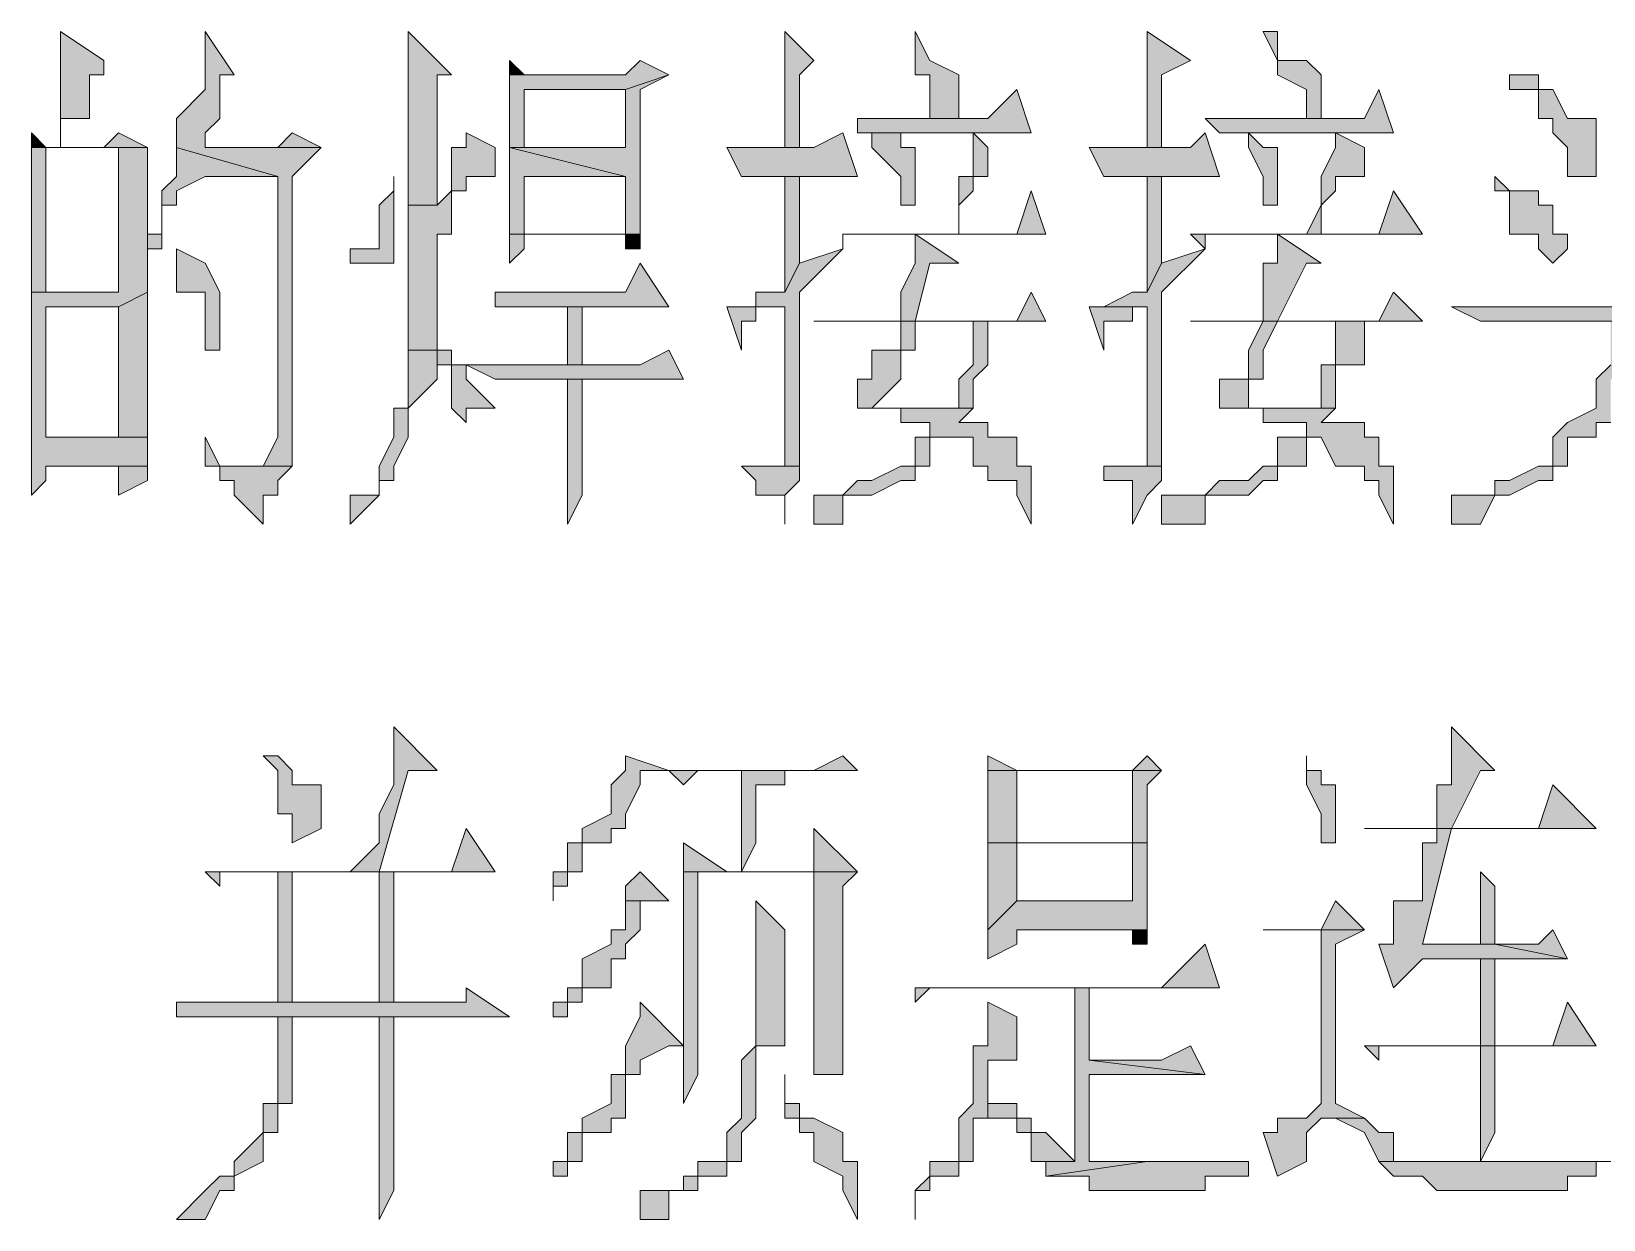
# Model space of a CAD drawing. Header units: millimetres. Extents: x 20 to 821, y 1 to 1134.
# Drawn here: x 742.32 to 761.85, y 598.46 to 613.22 of the extents above; entities that cross this region are included whole.
import ezdxf

# ---------------------------------------------------------------- set-up
doc = ezdxf.new("R2010")
doc.units = ezdxf.units.MM
doc.layers.add('1', color=7, linetype='Continuous')

msp = doc.modelspace()

# ---------------------------------------------------------------- hatches: boundary and pattern name
h = msp.add_hatch(color=0)
h.dxf.hatch_style = 2
h.paths.add_polyline_path([(742.68, 613.221732), (742.68, 611.781732), (742.68, 611.961732), (742.68, 612.141732), (743.04, 612.141732), (743.04, 612.681732), (743.22, 612.681732), (743.22, 612.861732)])
h = msp.add_hatch(color=0)
h.dxf.hatch_style = 2
h.paths.add_polyline_path([(744.48, 613.221732), (744.48, 612.501732), (744.12, 612.141732), (744.12, 611.781732), (745.38, 611.421732), (745.38, 609.261732), (745.38, 609.081732), (745.38, 608.181732), (745.2, 607.821732), (745.56, 607.821732), (745.56, 608.181732), (745.56, 611.421732), (745.92, 611.781732), (744.48, 611.781732), (744.48, 611.961732), (744.66, 612.141732), (744.66, 612.681732), (744.84, 612.681732)])
h = msp.add_hatch(color=0)
h.dxf.hatch_style = 2
h.paths.add_polyline_path([(747, 613.221732), (747, 611.061732), (747.36, 611.061732), (747.36, 612.681732), (747.54, 612.681732)])
h = msp.add_hatch(color=0)
h.dxf.hatch_style = 2
h.paths.add_polyline_path([(751.68, 613.221732), (751.68, 611.781732), (751.86, 611.781732), (751.86, 612.681732), (752.04, 612.861732)])
h = msp.add_hatch(color=0)
h.dxf.hatch_style = 2
h.paths.add_polyline_path([(753.3, 613.221732), (753.3, 612.681732), (753.48, 612.681732), (753.48, 612.141732), (753.84, 612.141732), (753.84, 612.681732), (753.48, 612.861732)])
h = msp.add_hatch(color=0)
h.dxf.hatch_style = 2
h.paths.add_polyline_path([(756.18, 613.221732), (756.18, 611.781732), (756.36, 611.781732), (756.36, 612.681732), (756.72, 612.861732)])
h = msp.add_hatch(color=0)
h.dxf.hatch_style = 2
h.paths.add_polyline_path([(757.8, 613.221732), (757.62, 613.221732), (757.8, 612.861732), (757.8, 612.681732), (758.16, 612.501732), (758.16, 612.141732), (758.34, 612.141732), (758.34, 612.681732), (758.16, 612.861732), (757.8, 612.861732)])
h = msp.add_hatch(color=0)
h.dxf.hatch_style = 2
h.paths.add_polyline_path([(748.26, 612.861732), (748.26, 612.681732), (748.44, 612.681732)])
h = msp.add_hatch(color=0)
h.dxf.hatch_style = 2
h.paths.add_polyline_path([(749.88, 612.861732), (749.7, 612.681732), (748.26, 612.681732), (748.26, 612.501732), (748.26, 611.781732), (748.44, 611.781732), (748.44, 612.501732), (749.7, 612.501732), (750.24, 612.681732)])
h = msp.add_hatch(color=0)
h.dxf.hatch_style = 2
h.paths.add_polyline_path([(750.24, 612.681732), (749.7, 612.501732), (749.7, 611.781732), (748.44, 611.781732), (748.26, 611.781732), (749.7, 611.421732), (749.7, 610.701732), (748.44, 610.701732), (748.26, 610.701732), (748.26, 610.521732), (748.26, 610.341732), (748.44, 610.521732), (748.44, 610.701732), (749.7, 610.701732), (749.88, 610.701732), (749.88, 611.061732), (749.88, 612.141732), (749.88, 612.501732)])
h = msp.add_hatch(color=0)
h.dxf.hatch_style = 2
h.paths.add_polyline_path([(760.68, 612.681732), (760.68, 612.501732), (761.04, 612.501732), (761.04, 612.141732), (761.22, 612.141732), (761.22, 611.961732), (761.4, 611.781732), (761.4, 611.421732), (761.76, 611.421732), (761.76, 612.141732), (761.4, 612.141732), (761.22, 612.501732), (761.04, 612.501732), (761.04, 612.681732)])
h = msp.add_hatch(color=0)
h.dxf.hatch_style = 2
h.paths.add_polyline_path([(754.56, 612.501732), (754.2, 612.141732), (752.58, 612.141732), (752.58, 611.961732), (754.74, 611.961732)])
h = msp.add_hatch(color=0)
h.dxf.hatch_style = 2
h.paths.add_polyline_path([(759.06, 612.501732), (758.88, 612.141732), (756.9, 612.141732), (757.08, 611.961732), (759.24, 611.961732)])
h = msp.add_hatch(color=0)
h.dxf.hatch_style = 2
h.paths.add_polyline_path([(742.32, 611.961732), (742.32, 611.781732), (742.5, 611.781732)])
h = msp.add_hatch(color=0)
h.dxf.hatch_style = 2
h.paths.add_polyline_path([(743.4, 611.961732), (743.22, 611.781732), (742.32, 611.781732), (742.32, 611.421732), (742.32, 609.981732), (742.5, 609.981732), (742.5, 611.781732), (743.4, 611.781732), (743.76, 611.781732)])
h = msp.add_hatch(color=0)
h.dxf.hatch_style = 2
h.paths.add_polyline_path([(745.56, 611.961732), (745.38, 611.781732), (744.48, 611.781732), (745.92, 611.781732)])
h = msp.add_hatch(color=0)
h.dxf.hatch_style = 2
h.paths.add_polyline_path([(747.72, 611.961732), (747.72, 611.781732), (747.54, 611.781732), (747.54, 611.241732), (747.36, 611.061732), (747, 611.061732), (747, 610.701732), (747, 609.261732), (747.36, 609.261732), (747.36, 609.081732), (747.54, 609.081732), (747.54, 608.541732), (747.72, 608.361732), (747.72, 608.541732), (748.08, 608.541732), (747.72, 608.901732), (747.72, 609.081732), (747.54, 609.081732), (747.54, 609.261732), (747.36, 609.261732), (747.36, 610.701732), (747.54, 610.701732), (747.54, 611.241732), (747.72, 611.241732), (747.72, 611.421732), (748.08, 611.421732), (748.08, 611.781732)])
h = msp.add_hatch(color=0)
h.dxf.hatch_style = 2
h.paths.add_polyline_path([(752.4, 611.961732), (752.04, 611.781732), (750.96, 611.781732), (751.14, 611.421732), (752.58, 611.421732)])
h = msp.add_hatch(color=0)
h.dxf.hatch_style = 2
h.paths.add_polyline_path([(752.76, 611.961732), (752.76, 611.781732), (753.12, 611.421732), (753.12, 611.061732), (753.3, 611.061732), (753.3, 611.781732), (753.12, 611.781732), (753.12, 611.961732)])
h = msp.add_hatch(color=0)
h.dxf.hatch_style = 2
h.paths.add_polyline_path([(754.02, 611.961732), (754.02, 611.421732), (753.84, 611.421732), (753.84, 610.701732), (753.84, 611.061732), (754.02, 611.241732), (754.02, 611.421732), (754.2, 611.421732), (754.2, 611.781732)])
h = msp.add_hatch(color=0)
h.dxf.hatch_style = 2
h.paths.add_polyline_path([(756.9, 611.961732), (756.72, 611.781732), (755.46, 611.781732), (755.64, 611.421732), (757.08, 611.421732)])
h = msp.add_hatch(color=0)
h.dxf.hatch_style = 2
h.paths.add_polyline_path([(757.44, 611.961732), (757.44, 611.781732), (757.62, 611.421732), (757.62, 611.061732), (757.8, 611.061732), (757.8, 611.781732), (757.62, 611.781732)])
h = msp.add_hatch(color=0)
h.dxf.hatch_style = 2
h.paths.add_polyline_path([(758.52, 611.961732), (758.52, 611.781732), (758.34, 611.421732), (758.34, 611.061732), (758.16, 610.701732), (758.34, 610.701732), (758.34, 611.061732), (758.52, 611.241732), (758.52, 611.421732), (758.88, 611.421732), (758.88, 611.781732)])
h = msp.add_hatch(color=0)
h.dxf.hatch_style = 2
h.paths.add_polyline_path([(743.76, 611.781732), (743.4, 611.781732), (743.4, 609.981732), (742.32, 609.981732), (742.32, 609.801732), (742.32, 607.461732), (742.5, 607.641732), (742.5, 607.821732), (743.4, 607.821732), (743.76, 607.821732), (743.76, 608.181732), (742.5, 608.181732), (742.5, 609.801732), (743.4, 609.801732), (743.76, 609.981732)])
h = msp.add_hatch(color=0)
h.dxf.hatch_style = 2
h.paths.add_polyline_path([(744.12, 611.781732), (744.12, 611.421732), (743.94, 611.241732), (743.94, 610.701732), (743.76, 610.701732), (743.76, 610.341732), (743.76, 610.521732), (743.94, 610.521732), (743.94, 610.701732), (743.94, 611.061732), (744.12, 611.061732), (744.12, 611.241732), (744.48, 611.421732), (745.38, 611.421732)])
h = msp.add_hatch(color=0)
h.dxf.hatch_style = 2
h.paths.add_polyline_path([(748.26, 611.781732), (748.26, 610.701732), (748.44, 610.701732), (748.44, 611.421732), (749.7, 611.421732)])
h = msp.add_hatch(color=0)
h.dxf.hatch_style = 2
h.paths.add_polyline_path([(746.82, 611.421732), (746.82, 611.241732), (746.64, 611.061732), (746.64, 610.521732), (746.28, 610.521732), (746.28, 610.341732), (746.64, 610.341732), (746.82, 610.341732), (746.82, 610.521732)])
h = msp.add_hatch(color=0)
h.dxf.hatch_style = 2
h.paths.add_polyline_path([(751.86, 611.421732), (751.68, 611.421732), (751.68, 609.981732), (751.86, 610.341732)])
h = msp.add_hatch(color=0)
h.dxf.hatch_style = 2
h.paths.add_polyline_path([(756.36, 611.421732), (756.18, 611.421732), (756.18, 609.981732), (756.36, 610.341732)])
h = msp.add_hatch(color=0)
h.dxf.hatch_style = 2
h.paths.add_polyline_path([(760.5, 611.421732), (760.5, 611.241732), (760.68, 611.241732), (760.68, 610.701732), (761.04, 610.701732), (761.04, 610.521732), (761.22, 610.341732), (761.4, 610.521732), (761.4, 610.701732), (761.22, 610.701732), (761.22, 611.061732), (761.04, 611.061732), (761.04, 611.241732), (760.68, 611.241732)])
h = msp.add_hatch(color=0)
h.dxf.hatch_style = 2
h.paths.add_polyline_path([(754.74, 611.241732), (754.56, 610.701732), (752.4, 610.701732), (752.4, 610.521732), (752.4, 610.701732), (752.58, 610.701732), (754.92, 610.701732)])
h = msp.add_hatch(color=0)
h.dxf.hatch_style = 2
h.paths.add_polyline_path([(759.24, 611.241732), (759.06, 610.701732), (756.72, 610.701732), (756.9, 610.521732), (756.9, 610.701732), (757.08, 610.701732), (759.6, 610.701732)])
h = msp.add_hatch(color=0)
h.dxf.hatch_style = 2
h.paths.add_polyline_path([(744.12, 610.521732), (744.12, 609.981732), (744.48, 609.981732), (744.48, 609.261732), (744.66, 609.261732), (744.66, 609.981732), (744.48, 610.341732)])
h = msp.add_hatch(color=0)
h.dxf.hatch_style = 2
h.paths.add_polyline_path([(749.88, 610.701732), (749.7, 610.701732), (749.7, 610.521732), (749.88, 610.521732)])
h = msp.add_hatch(color=0)
h.dxf.hatch_style = 2
h.paths.add_polyline_path([(752.4, 610.521732), (751.86, 610.341732), (751.68, 609.981732), (751.32, 609.981732), (751.32, 609.801732), (751.14, 609.801732), (751.68, 609.801732), (751.68, 607.821732), (751.86, 607.821732), (751.86, 609.981732)])
h = msp.add_hatch(color=0)
h.dxf.hatch_style = 2
h.paths.add_polyline_path([(753.3, 610.701732), (753.3, 610.341732), (753.12, 609.981732), (753.12, 609.621732), (753.3, 609.621732), (753.48, 610.341732), (753.84, 610.341732)])
h = msp.add_hatch(color=0)
h.dxf.hatch_style = 2
h.paths.add_polyline_path([(756.9, 610.521732), (756.36, 610.341732), (756.18, 609.981732), (756, 609.981732), (755.64, 609.801732), (756.18, 609.801732), (756.18, 608.181732), (756.18, 607.821732), (756.36, 607.821732), (756.36, 609.981732)])
h = msp.add_hatch(color=0)
h.dxf.hatch_style = 2
h.paths.add_polyline_path([(757.8, 610.701732), (757.8, 610.341732), (757.62, 610.341732), (757.62, 609.621732), (757.8, 609.621732), (758.16, 610.341732), (758.34, 610.341732)])
h = msp.add_hatch(color=0)
h.dxf.hatch_style = 2
h.paths.add_polyline_path([(749.88, 610.341732), (749.7, 609.981732), (748.08, 609.981732), (748.08, 609.801732), (750.24, 609.801732)])
h = msp.add_hatch(color=0)
h.dxf.hatch_style = 2
h.paths.add_polyline_path([(763.56, 610.341732), (763.38, 609.801732), (759.96, 609.801732), (760.32, 609.621732), (764.1, 609.621732)])
h = msp.add_hatch(color=0)
h.dxf.hatch_style = 2
h.paths.add_polyline_path([(743.76, 609.981732), (743.4, 609.801732), (743.4, 608.181732), (742.5, 608.181732), (743.76, 608.181732), (743.76, 608.361732)])
h = msp.add_hatch(color=0)
h.dxf.hatch_style = 2
h.paths.add_polyline_path([(754.74, 609.981732), (754.56, 609.621732), (752.04, 609.621732), (752.4, 609.621732), (754.92, 609.621732)])
h = msp.add_hatch(color=0)
h.dxf.hatch_style = 2
h.paths.add_polyline_path([(759.24, 609.981732), (759.06, 609.621732), (756.72, 609.621732), (756.9, 609.621732), (759.6, 609.621732)])
h = msp.add_hatch(color=0)
h.dxf.hatch_style = 2
h.paths.add_polyline_path([(748.98, 609.081732), (749.16, 609.081732), (749.16, 609.801732), (748.98, 609.801732)])
h = msp.add_hatch(color=0)
h.dxf.hatch_style = 2
h.paths.add_polyline_path([(751.14, 609.801732), (750.96, 609.801732), (751.14, 609.261732), (751.14, 609.621732), (751.32, 609.621732), (751.32, 609.801732), (751.68, 609.801732)])
h = msp.add_hatch(color=0)
h.dxf.hatch_style = 2
h.paths.add_polyline_path([(755.64, 609.801732), (755.46, 609.801732), (755.64, 609.261732), (755.64, 609.621732), (756, 609.621732), (756, 609.801732), (756.18, 609.801732)])
h = msp.add_hatch(color=0)
h.dxf.hatch_style = 2
h.paths.add_polyline_path([(753.12, 609.621732), (753.12, 609.261732), (752.76, 609.261732), (752.76, 608.901732), (752.58, 608.901732), (752.58, 608.541732), (752.76, 608.541732), (753.12, 608.541732), (753.12, 608.361732), (753.48, 608.361732), (753.48, 608.181732), (754.02, 608.181732), (754.02, 607.821732), (754.2, 607.821732), (754.2, 607.641732), (754.56, 607.641732), (754.56, 607.461732), (754.74, 607.101732), (754.74, 607.821732), (754.56, 607.821732), (754.56, 608.181732), (754.2, 608.181732), (754.2, 608.361732), (754.02, 608.361732), (753.84, 608.361732), (754.02, 608.541732), (752.76, 608.541732), (753.12, 608.901732), (753.12, 609.261732), (753.3, 609.261732), (753.3, 609.621732), (754.02, 609.621732)])
h = msp.add_hatch(color=0)
h.dxf.hatch_style = 2
h.paths.add_polyline_path([(754.2, 609.621732), (753.12, 609.621732), (754.02, 609.621732), (754.02, 609.081732), (753.84, 608.901732), (753.84, 608.541732), (753.48, 608.541732), (754.02, 608.541732), (754.02, 608.901732), (754.2, 609.081732)])
h = msp.add_hatch(color=0)
h.dxf.hatch_style = 2
h.paths.add_polyline_path([(757.62, 609.621732), (757.44, 609.261732), (757.44, 608.901732), (757.08, 608.901732), (757.08, 608.541732), (757.44, 608.541732), (757.62, 608.541732), (757.62, 608.361732), (758.16, 608.361732), (758.16, 608.181732), (758.34, 608.181732), (758.52, 607.821732), (758.88, 607.821732), (758.88, 607.641732), (759.06, 607.641732), (759.06, 607.461732), (759.24, 607.101732), (759.24, 607.821732), (759.06, 607.821732), (759.06, 608.181732), (758.88, 608.181732), (758.88, 608.361732), (758.52, 608.361732), (758.34, 608.361732), (758.52, 608.541732), (757.44, 608.541732), (757.44, 608.901732), (757.62, 608.901732), (757.62, 609.081732), (757.62, 609.261732), (757.8, 609.621732), (758.52, 609.621732)])
h = msp.add_hatch(color=0)
h.dxf.hatch_style = 2
h.paths.add_polyline_path([(758.88, 609.621732), (757.62, 609.621732), (758.52, 609.621732), (758.52, 609.081732), (758.34, 609.081732), (758.34, 608.541732), (758.16, 608.541732), (758.52, 608.541732), (758.52, 608.901732), (758.52, 609.081732), (758.88, 609.081732)])
h = msp.add_hatch(color=0)
h.dxf.hatch_style = 2
h.paths.add_polyline_path([(762.12, 609.621732), (761.94, 609.621732), (761.94, 609.261732), (761.94, 609.081732), (761.76, 608.901732), (761.76, 608.541732), (761.4, 608.361732), (761.22, 608.181732), (761.22, 607.821732), (761.04, 607.821732), (760.68, 607.641732), (760.5, 607.641732), (760.5, 607.461732), (759.96, 607.461732), (759.96, 607.101732), (760.32, 607.101732), (760.5, 607.461732), (760.68, 607.461732), (761.04, 607.641732), (761.22, 607.641732), (761.22, 607.821732), (761.4, 607.821732), (761.4, 608.181732), (761.76, 608.181732), (761.76, 608.361732), (761.94, 608.361732), (761.94, 608.541732), (761.94, 608.901732), (762.12, 608.901732), (762.12, 609.081732), (762.48, 609.081732), (762.12, 609.081732), (762.12, 609.261732)])
h = msp.add_hatch(color=0)
h.dxf.hatch_style = 2
h.paths.add_polyline_path([(747, 609.261732), (747, 608.541732), (746.82, 608.541732), (746.82, 608.181732), (746.64, 607.821732), (746.64, 607.461732), (746.28, 607.461732), (746.28, 607.101732), (746.64, 607.461732), (746.64, 607.641732), (746.82, 607.641732), (746.82, 607.821732), (747, 608.181732), (747, 608.541732), (747.36, 608.901732), (747.36, 609.261732)])
h = msp.add_hatch(color=0)
h.dxf.hatch_style = 2
h.paths.add_polyline_path([(750.24, 609.261732), (749.88, 609.081732), (747.72, 609.081732), (748.08, 608.901732), (750.42, 608.901732)])
h = msp.add_hatch(color=0)
h.dxf.hatch_style = 2
h.paths.add_polyline_path([(749.16, 608.901732), (748.98, 608.901732), (748.98, 608.541732), (748.98, 607.101732), (749.16, 607.461732)])
h = msp.add_hatch(color=0)
h.dxf.hatch_style = 2
h.paths.add_polyline_path([(744.48, 608.181732), (744.48, 607.821732), (744.66, 607.821732), (744.66, 607.641732), (744.84, 607.641732), (744.84, 607.461732), (745.2, 607.101732), (745.2, 607.461732), (745.38, 607.461732), (745.38, 607.641732), (745.56, 607.821732), (744.66, 607.821732)])
h = msp.add_hatch(color=0)
h.dxf.hatch_style = 2
h.paths.add_polyline_path([(753.48, 608.181732), (753.3, 608.181732), (753.3, 607.821732), (753.12, 607.821732), (752.76, 607.641732), (752.58, 607.641732), (752.4, 607.461732), (752.04, 607.461732), (752.04, 607.101732), (752.4, 607.101732), (752.4, 607.461732), (752.58, 607.461732), (752.76, 607.461732), (753.12, 607.641732), (753.3, 607.641732), (753.3, 607.821732), (753.48, 607.821732), (753.48, 608.181732), (753.84, 608.181732)])
h = msp.add_hatch(color=0)
h.dxf.hatch_style = 2
h.paths.add_polyline_path([(758.16, 608.181732), (757.8, 608.181732), (757.8, 607.821732), (757.62, 607.821732), (757.44, 607.641732), (757.08, 607.641732), (756.9, 607.461732), (756.36, 607.461732), (756.36, 607.101732), (756.9, 607.101732), (756.9, 607.461732), (757.08, 607.461732), (757.44, 607.461732), (757.62, 607.641732), (757.8, 607.641732), (757.8, 607.821732), (758.16, 607.821732), (758.16, 608.181732), (758.34, 608.181732)])
h = msp.add_hatch(color=0)
h.dxf.hatch_style = 2
h.paths.add_polyline_path([(743.76, 607.821732), (743.4, 607.821732), (743.4, 607.461732), (743.76, 607.641732)])
h = msp.add_hatch(color=0)
h.dxf.hatch_style = 2
h.paths.add_polyline_path([(751.14, 607.821732), (751.32, 607.641732), (751.32, 607.461732), (751.68, 607.461732), (751.68, 607.101732), (751.68, 607.461732), (751.86, 607.641732), (751.86, 607.821732), (751.68, 607.821732)])
h = msp.add_hatch(color=0)
h.dxf.hatch_style = 2
h.paths.add_polyline_path([(755.64, 607.821732), (755.64, 607.641732), (756, 607.641732), (756, 607.101732), (756.18, 607.461732), (756.36, 607.641732), (756.36, 607.821732), (756.18, 607.821732)])
h = msp.add_hatch(color=0)
h.dxf.hatch_style = 2
h.paths.add_polyline_path([(746.82, 604.581732), (746.82, 603.861732), (746.64, 603.501732), (746.64, 603.141732), (746.28, 602.781732), (746.64, 602.781732), (747, 604.041732), (747.36, 604.041732)])
h = msp.add_hatch(color=0)
h.dxf.hatch_style = 2
h.paths.add_polyline_path([(759.96, 604.581732), (759.96, 603.861732), (759.78, 603.861732), (759.78, 603.321732), (759.96, 603.321732), (760.32, 604.041732), (760.5, 604.041732)])
h = msp.add_hatch(color=0)
h.dxf.hatch_style = 2
h.paths.add_polyline_path([(745.2, 604.221732), (745.38, 604.041732), (745.38, 603.501732), (745.56, 603.501732), (745.56, 603.141732), (745.92, 603.321732), (745.92, 603.861732), (745.56, 603.861732), (745.56, 604.041732), (745.38, 604.221732)])
h = msp.add_hatch(color=0)
h.dxf.hatch_style = 2
h.paths.add_polyline_path([(749.7, 604.221732), (749.7, 604.041732), (749.52, 603.861732), (749.52, 603.501732), (749.16, 603.321732), (749.16, 603.141732), (748.98, 603.141732), (748.98, 602.781732), (748.8, 602.781732), (748.8, 602.421732), (748.8, 602.601732), (748.98, 602.601732), (748.98, 602.781732), (749.16, 602.781732), (749.16, 603.141732), (749.52, 603.141732), (749.52, 603.321732), (749.7, 603.321732), (749.7, 603.501732), (749.88, 603.861732), (749.88, 604.041732), (750.24, 604.041732)])
h = msp.add_hatch(color=0)
h.dxf.hatch_style = 2
h.paths.add_polyline_path([(752.4, 604.221732), (752.04, 604.041732), (750.24, 604.041732), (750.42, 603.861732), (750.6, 604.041732), (752.58, 604.041732)])
h = msp.add_hatch(color=0)
h.dxf.hatch_style = 2
h.paths.add_polyline_path([(756.18, 604.221732), (756, 604.041732), (754.2, 604.041732), (754.2, 603.861732), (754.2, 603.141732), (754.56, 603.141732), (754.56, 604.041732), (756, 604.041732), (756.36, 604.041732)])
h = msp.add_hatch(color=0)
h.dxf.hatch_style = 2
h.paths.add_polyline_path([(754.2, 604.221732), (754.2, 604.041732), (754.56, 604.041732)])
h = msp.add_hatch(color=0)
h.dxf.hatch_style = 2
h.paths.add_polyline_path([(758.16, 604.221732), (758.16, 603.861732), (758.34, 603.501732), (758.34, 603.141732), (758.52, 603.141732), (758.52, 603.861732), (758.34, 603.861732), (758.34, 604.041732), (758.16, 604.041732)])
h = msp.add_hatch(color=0)
h.dxf.hatch_style = 2
h.paths.add_polyline_path([(751.68, 604.041732), (751.14, 604.041732), (751.14, 603.861732), (751.14, 602.781732), (750.96, 602.781732), (751.14, 602.781732), (751.32, 603.141732), (751.32, 603.861732), (751.68, 603.861732)])
h = msp.add_hatch(color=0)
h.dxf.hatch_style = 2
h.paths.add_polyline_path([(756.36, 604.041732), (756, 604.041732), (756, 603.141732), (754.2, 603.141732), (754.2, 602.781732), (754.2, 602.061732), (754.56, 602.421732), (754.56, 603.141732), (756, 603.141732), (756.18, 603.141732), (756.18, 603.321732), (756.18, 603.861732)])
h = msp.add_hatch(color=0)
h.dxf.hatch_style = 2
h.paths.add_polyline_path([(761.22, 603.861732), (761.04, 603.321732), (758.88, 603.321732), (759.06, 603.321732), (761.76, 603.321732)])
h = msp.add_hatch(color=0)
h.dxf.hatch_style = 2
h.paths.add_polyline_path([(747.72, 603.321732), (747.54, 602.781732), (744.48, 602.781732), (744.66, 602.601732), (744.66, 602.781732), (744.84, 602.781732), (748.08, 602.781732)])
h = msp.add_hatch(color=0)
h.dxf.hatch_style = 2
h.paths.add_polyline_path([(752.04, 603.321732), (752.04, 602.781732), (751.14, 602.781732), (750.42, 602.781732), (750.42, 602.601732), (750.42, 599.901732), (750.6, 600.261732), (750.6, 602.781732), (752.58, 602.781732)])
h = msp.add_hatch(color=0)
h.dxf.hatch_style = 2
h.paths.add_polyline_path([(759.96, 603.321732), (759.78, 603.321732), (759.78, 603.141732), (759.6, 603.141732), (759.6, 602.781732), (759.6, 602.421732), (759.24, 602.421732), (759.24, 601.881732), (759.06, 601.881732), (759.24, 601.341732), (759.6, 601.701732), (761.4, 601.701732), (760.5, 601.881732), (759.6, 601.881732)])
h = msp.add_hatch(color=0)
h.dxf.hatch_style = 2
h.paths.add_polyline_path([(750.42, 603.141732), (750.42, 602.781732), (751.14, 602.781732), (750.96, 602.781732)])
h = msp.add_hatch(color=0)
h.dxf.hatch_style = 2
h.paths.add_polyline_path([(756.18, 603.141732), (756, 603.141732), (756, 602.421732), (754.56, 602.421732), (754.2, 602.061732), (754.2, 601.701732), (754.56, 601.881732), (754.56, 602.061732), (756, 602.061732), (756.18, 602.061732), (756.18, 602.421732)])
h = msp.add_hatch(color=0)
h.dxf.hatch_style = 2
h.paths.add_polyline_path([(745.38, 602.781732), (745.38, 601.161732), (745.56, 601.161732), (745.56, 602.781732), (746.64, 602.781732)])
h = msp.add_hatch(color=0)
h.dxf.hatch_style = 2
h.paths.add_polyline_path([(746.82, 602.781732), (745.38, 602.781732), (746.64, 602.781732), (746.64, 601.161732), (746.82, 601.161732)])
h = msp.add_hatch(color=0)
h.dxf.hatch_style = 2
h.paths.add_polyline_path([(749.88, 602.781732), (749.7, 602.601732), (749.7, 602.421732), (750.24, 602.421732)])
h = msp.add_hatch(color=0)
h.dxf.hatch_style = 2
h.paths.add_polyline_path([(752.58, 602.781732), (752.04, 602.781732), (752.04, 600.261732), (752.4, 600.261732), (752.4, 600.441732), (752.4, 602.601732)])
h = msp.add_hatch(color=0)
h.dxf.hatch_style = 2
h.paths.add_polyline_path([(760.32, 602.781732), (760.32, 601.881732), (759.6, 601.881732), (760.5, 601.881732), (760.5, 602.421732), (760.5, 602.601732)])
h = msp.add_hatch(color=0)
h.dxf.hatch_style = 2
h.paths.add_polyline_path([(749.7, 602.421732), (749.7, 602.061732), (749.52, 602.061732), (749.52, 601.881732), (749.16, 601.701732), (749.16, 601.341732), (748.98, 601.341732), (748.98, 601.161732), (748.8, 601.161732), (748.8, 600.981732), (748.98, 600.981732), (748.98, 601.161732), (749.16, 601.161732), (749.16, 601.341732), (749.52, 601.341732), (749.52, 601.701732), (749.7, 601.701732), (749.7, 601.881732), (749.88, 602.061732), (749.88, 602.421732), (750.24, 602.421732)])
h = msp.add_hatch(color=0)
h.dxf.hatch_style = 2
h.paths.add_polyline_path([(751.32, 602.421732), (751.32, 600.621732), (751.14, 600.441732), (751.14, 599.721732), (750.96, 599.541732), (750.96, 599.181732), (750.6, 599.181732), (750.6, 599.001732), (750.42, 599.001732), (750.42, 598.821732), (750.24, 598.821732), (749.88, 598.821732), (749.88, 598.461732), (750.24, 598.461732), (750.24, 598.821732), (750.6, 598.821732), (750.6, 599.001732), (750.96, 599.001732), (750.96, 599.181732), (751.14, 599.181732), (751.14, 599.541732), (751.32, 599.721732), (751.32, 600.621732), (751.68, 600.621732), (751.68, 602.061732)])
h = msp.add_hatch(color=0)
h.dxf.hatch_style = 2
h.paths.add_polyline_path([(758.52, 602.421732), (758.34, 602.061732), (757.62, 602.061732), (757.8, 602.061732), (758.88, 602.061732)])
h = msp.add_hatch(color=0)
h.dxf.hatch_style = 2
h.paths.add_polyline_path([(756.18, 602.061732), (756, 602.061732), (756, 601.881732), (756.18, 601.881732)])
h = msp.add_hatch(color=0)
h.dxf.hatch_style = 2
h.paths.add_polyline_path([(758.88, 602.061732), (758.34, 602.061732), (758.34, 599.901732), (758.16, 599.721732), (757.8, 599.721732), (757.8, 599.541732), (757.62, 599.541732), (757.8, 599.001732), (758.16, 599.181732), (758.16, 599.541732), (758.34, 599.721732), (758.88, 599.721732), (758.52, 599.901732), (758.52, 601.881732)])
h = msp.add_hatch(color=0)
h.dxf.hatch_style = 2
h.paths.add_polyline_path([(761.22, 602.061732), (761.04, 601.881732), (760.5, 601.881732), (761.4, 601.701732)])
h = msp.add_hatch(color=0)
h.dxf.hatch_style = 2
h.paths.add_polyline_path([(756.9, 601.881732), (756.36, 601.341732), (753.3, 601.341732), (753.3, 601.161732), (753.48, 601.341732), (757.08, 601.341732)])
h = msp.add_hatch(color=0)
h.dxf.hatch_style = 2
h.paths.add_polyline_path([(760.32, 600.621732), (760.5, 600.621732), (760.5, 601.701732), (760.32, 601.701732)])
h = msp.add_hatch(color=0)
h.dxf.hatch_style = 2
h.paths.add_polyline_path([(747.72, 601.341732), (747.72, 601.161732), (746.82, 601.161732), (744.12, 601.161732), (744.12, 600.981732), (748.26, 600.981732)])
h = msp.add_hatch(color=0)
h.dxf.hatch_style = 2
h.paths.add_polyline_path([(755.46, 601.341732), (755.28, 601.341732), (755.28, 599.181732), (754.74, 599.181732), (754.92, 599.181732), (754.92, 599.001732), (756.18, 599.181732), (755.46, 599.181732), (755.46, 600.261732), (756.9, 600.261732), (755.46, 600.441732)])
h = msp.add_hatch(color=0)
h.dxf.hatch_style = 2
h.paths.add_polyline_path([(749.88, 601.161732), (749.88, 600.981732), (749.7, 600.621732), (749.7, 600.261732), (749.52, 600.261732), (749.52, 599.901732), (749.16, 599.721732), (749.16, 599.541732), (748.98, 599.541732), (748.98, 599.181732), (748.8, 599.181732), (748.8, 599.001732), (748.98, 599.001732), (748.98, 599.181732), (749.16, 599.181732), (749.16, 599.541732), (749.52, 599.541732), (749.52, 599.721732), (749.7, 599.721732), (749.7, 599.901732), (749.7, 600.261732), (749.88, 600.261732), (749.88, 600.441732), (750.24, 600.621732), (750.42, 600.621732)])
h = msp.add_hatch(color=0)
h.dxf.hatch_style = 2
h.paths.add_polyline_path([(754.2, 601.161732), (754.2, 600.621732), (754.02, 600.621732), (754.02, 599.901732), (753.84, 599.721732), (753.84, 599.181732), (753.48, 599.181732), (753.48, 599.001732), (753.3, 598.821732), (753.3, 598.461732), (753.3, 598.821732), (753.48, 598.821732), (753.48, 599.001732), (753.84, 599.001732), (753.84, 599.181732), (754.02, 599.181732), (754.02, 599.721732), (754.2, 599.721732), (754.2, 600.441732), (754.56, 600.441732), (754.56, 600.981732)])
h = msp.add_hatch(color=0)
h.dxf.hatch_style = 2
h.paths.add_polyline_path([(761.4, 601.161732), (761.22, 600.621732), (758.88, 600.621732), (759.06, 600.441732), (759.06, 600.621732), (759.24, 600.621732), (761.76, 600.621732)])
h = msp.add_hatch(color=0)
h.dxf.hatch_style = 2
h.paths.add_polyline_path([(745.38, 600.981732), (745.38, 599.901732), (745.2, 599.901732), (745.2, 599.541732), (744.84, 599.181732), (744.84, 599.001732), (744.66, 599.001732), (744.48, 598.821732), (744.12, 598.461732), (744.48, 598.461732), (744.66, 598.821732), (744.84, 598.821732), (744.84, 599.001732), (745.2, 599.181732), (745.2, 599.541732), (745.38, 599.541732), (745.38, 599.901732), (745.56, 599.901732), (745.56, 600.981732), (746.64, 600.981732)])
h = msp.add_hatch(color=0)
h.dxf.hatch_style = 2
h.paths.add_polyline_path([(746.82, 600.981732), (745.38, 600.981732), (746.64, 600.981732), (746.64, 598.461732), (746.82, 598.821732), (746.82, 599.001732)])
h = msp.add_hatch(color=0)
h.dxf.hatch_style = 2
h.paths.add_polyline_path([(756.72, 600.621732), (756.36, 600.441732), (755.46, 600.441732), (756.9, 600.261732)])
h = msp.add_hatch(color=0)
h.dxf.hatch_style = 2
h.paths.add_polyline_path([(760.5, 600.621732), (760.32, 600.621732), (760.32, 600.441732), (760.32, 599.181732), (760.5, 599.541732)])
h = msp.add_hatch(color=0)
h.dxf.hatch_style = 2
h.paths.add_polyline_path([(751.68, 600.261732), (751.68, 599.721732), (751.86, 599.721732), (751.86, 599.541732), (752.04, 599.541732), (752.04, 599.181732), (752.4, 599.001732), (752.4, 598.821732), (752.58, 598.461732), (752.58, 599.181732), (752.4, 599.181732), (752.4, 599.541732), (752.04, 599.721732), (751.86, 599.721732), (751.86, 599.901732), (751.68, 599.901732)])
h = msp.add_hatch(color=0)
h.dxf.hatch_style = 2
h.paths.add_polyline_path([(754.2, 600.261732), (754.2, 599.721732), (754.56, 599.721732), (754.56, 599.541732), (754.74, 599.541732), (754.74, 599.181732), (755.28, 599.181732), (754.92, 599.541732), (754.74, 599.541732), (754.74, 599.721732), (754.56, 599.721732), (754.56, 599.901732), (754.2, 599.901732)])
h = msp.add_hatch(color=0)
h.dxf.hatch_style = 2
h.paths.add_polyline_path([(758.88, 599.721732), (758.52, 599.721732), (758.88, 599.541732), (759.06, 599.181732), (760.5, 599.181732), (760.32, 599.181732), (759.24, 599.181732), (759.24, 599.541732), (759.06, 599.541732)])
h = msp.add_hatch(color=0)
h.dxf.hatch_style = 2
h.paths.add_polyline_path([(757.44, 599.181732), (756.18, 599.181732), (754.92, 599.001732), (755.46, 599.001732), (755.46, 598.821732), (756.18, 598.821732), (756.9, 598.821732), (756.9, 599.001732), (757.44, 599.001732)])
h = msp.add_hatch(color=0)
h.dxf.hatch_style = 2
h.paths.add_polyline_path([(761.94, 599.181732), (759.06, 599.181732), (759.24, 599.001732), (759.6, 599.001732), (759.78, 598.821732), (759.96, 598.821732), (761.4, 598.821732), (761.4, 599.001732), (761.76, 599.001732), (761.76, 599.181732)])

# ---------------------------------------------------------------- linework, layer by layer
at = {"layer": '1', "color": 0, "lineweight": 5}
for points in [[(742.68, 613.221732), (742.68, 611.781732), (742.68, 611.961732), (742.68, 612.141732), (743.04, 612.141732), (743.04, 612.681732), (743.22, 612.681732), (743.22, 612.861732), (742.68, 613.221732)], [(744.48, 613.221732), (744.48, 612.501732), (744.12, 612.141732), (744.12, 611.781732), (745.38, 611.421732), (745.38, 609.261732), (745.38, 609.081732), (745.38, 608.181732), (745.2, 607.821732), (745.56, 607.821732), (745.56, 608.181732), (745.56, 611.421732), (745.92, 611.781732), (744.48, 611.781732), (744.48, 611.961732), (744.66, 612.141732), (744.66, 612.681732), (744.84, 612.681732), (744.48, 613.221732)], [(747, 613.221732), (747, 611.061732), (747.36, 611.061732), (747.36, 612.681732), (747.54, 612.681732), (747, 613.221732)], [(751.68, 613.221732), (751.68, 611.781732), (751.86, 611.781732), (751.86, 612.681732), (752.04, 612.861732), (751.68, 613.221732)], [(753.3, 613.221732), (753.3, 612.681732), (753.48, 612.681732), (753.48, 612.141732), (753.84, 612.141732), (753.84, 612.681732), (753.48, 612.861732), (753.3, 613.221732)], [(756.18, 613.221732), (756.18, 611.781732), (756.36, 611.781732), (756.36, 612.681732), (756.72, 612.861732), (756.18, 613.221732)], [(757.8, 613.221732), (757.62, 613.221732), (757.8, 612.861732), (757.8, 612.681732), (758.16, 612.501732), (758.16, 612.141732), (758.34, 612.141732), (758.34, 612.681732), (758.16, 612.861732), (757.8, 612.861732), (757.8, 613.221732)], [(748.26, 612.861732), (748.26, 612.681732), (748.44, 612.681732), (748.26, 612.861732)], [(749.88, 612.861732), (749.7, 612.681732), (748.26, 612.681732), (748.26, 612.501732), (748.26, 611.781732), (748.44, 611.781732), (748.44, 612.501732), (749.7, 612.501732), (750.24, 612.681732), (749.88, 612.861732)], [(750.24, 612.681732), (749.7, 612.501732), (749.7, 611.781732), (748.44, 611.781732), (748.26, 611.781732), (749.7, 611.421732), (749.7, 610.701732), (748.44, 610.701732), (748.26, 610.701732), (748.26, 610.521732), (748.26, 610.341732), (748.44, 610.521732), (748.44, 610.701732), (749.7, 610.701732), (749.88, 610.701732), (749.88, 611.061732), (749.88, 612.141732), (749.88, 612.501732), (750.24, 612.681732)], [(760.68, 612.681732), (760.68, 612.501732), (761.04, 612.501732), (761.04, 612.141732), (761.22, 612.141732), (761.22, 611.961732), (761.4, 611.781732), (761.4, 611.421732), (761.76, 611.421732), (761.76, 612.141732), (761.4, 612.141732), (761.22, 612.501732), (761.22, 612.501732), (761.04, 612.501732), (761.04, 612.681732), (760.68, 612.681732)], [(754.56, 612.501732), (754.2, 612.141732), (752.58, 612.141732), (752.58, 611.961732), (754.74, 611.961732), (754.56, 612.501732)], [(759.06, 612.501732), (758.88, 612.141732), (756.9, 612.141732), (757.08, 611.961732), (759.24, 611.961732), (759.06, 612.501732)], [(742.32, 611.961732), (742.32, 611.781732), (742.5, 611.781732), (742.32, 611.961732)], [(743.4, 611.961732), (743.22, 611.781732), (742.32, 611.781732), (742.32, 611.421732), (742.32, 609.981732), (742.5, 609.981732), (742.5, 611.781732), (743.4, 611.781732), (743.76, 611.781732), (743.4, 611.961732)], [(745.56, 611.961732), (745.38, 611.781732), (744.48, 611.781732), (745.92, 611.781732), (745.56, 611.961732)], [(747.72, 611.961732), (747.72, 611.781732), (747.54, 611.781732), (747.54, 611.241732), (747.36, 611.061732), (747, 611.061732), (747, 610.701732), (747, 609.261732), (747.36, 609.261732), (747.36, 609.081732), (747.54, 609.081732), (747.54, 609.081732), (747.54, 608.541732), (747.72, 608.361732), (747.72, 608.541732), (748.08, 608.541732), (747.72, 608.901732), (747.72, 609.081732), (747.54, 609.081732), (747.54, 609.261732), (747.36, 609.261732), (747.36, 610.701732), (747.54, 610.701732), (747.54, 611.241732), (747.72, 611.241732), (747.72, 611.421732), (748.08, 611.421732), (748.08, 611.781732), (747.72, 611.961732)], [(752.4, 611.961732), (752.04, 611.781732), (750.96, 611.781732), (751.14, 611.421732), (752.58, 611.421732), (752.4, 611.961732)], [(752.76, 611.961732), (752.76, 611.781732), (753.12, 611.421732), (753.12, 611.061732), (753.3, 611.061732), (753.3, 611.781732), (753.12, 611.781732), (753.12, 611.961732), (752.76, 611.961732)], [(754.02, 611.961732), (754.02, 611.421732), (753.84, 611.421732), (753.84, 610.701732), (753.84, 611.061732), (754.02, 611.241732), (754.02, 611.421732), (754.2, 611.421732), (754.2, 611.781732), (754.02, 611.961732)], [(756.9, 611.961732), (756.72, 611.781732), (755.46, 611.781732), (755.64, 611.421732), (757.08, 611.421732), (756.9, 611.961732)], [(757.44, 611.961732), (757.44, 611.781732), (757.62, 611.421732), (757.62, 611.061732), (757.8, 611.061732), (757.8, 611.781732), (757.62, 611.781732), (757.44, 611.961732)], [(758.52, 611.961732), (758.52, 611.781732), (758.34, 611.421732), (758.34, 611.061732), (758.16, 610.701732), (758.34, 610.701732), (758.34, 611.061732), (758.52, 611.241732), (758.52, 611.421732), (758.88, 611.421732), (758.88, 611.781732), (758.52, 611.961732)], [(743.76, 611.781732), (743.4, 611.781732), (743.4, 609.981732), (742.32, 609.981732), (742.32, 609.801732), (742.32, 607.461732), (742.5, 607.641732), (742.5, 607.821732), (743.4, 607.821732), (743.76, 607.821732), (743.76, 608.181732), (742.5, 608.181732), (742.5, 609.801732), (743.4, 609.801732), (743.76, 609.981732), (743.76, 611.781732)], [(744.12, 611.781732), (744.12, 611.421732), (743.94, 611.241732), (743.94, 610.701732), (743.76, 610.701732), (743.76, 610.341732), (743.76, 610.521732), (743.94, 610.521732), (743.94, 610.701732), (743.94, 611.061732), (744.12, 611.061732), (744.12, 611.241732), (744.48, 611.421732), (745.38, 611.421732), (744.12, 611.781732)], [(748.26, 611.781732), (748.26, 610.701732), (748.44, 610.701732), (748.44, 611.421732), (749.7, 611.421732), (748.26, 611.781732)], [(746.82, 611.421732), (746.82, 611.241732), (746.64, 611.061732), (746.64, 610.521732), (746.28, 610.521732), (746.28, 610.341732), (746.64, 610.341732), (746.82, 610.341732), (746.82, 610.521732), (746.82, 611.421732)], [(751.86, 611.421732), (751.68, 611.421732), (751.68, 609.981732), (751.86, 610.341732), (751.86, 611.421732)], [(756.36, 611.421732), (756.18, 611.421732), (756.18, 609.981732), (756.36, 610.341732), (756.36, 611.421732)], [(760.5, 611.421732), (760.5, 611.241732), (760.68, 611.241732), (760.68, 610.701732), (761.04, 610.701732), (761.04, 610.521732), (761.22, 610.341732), (761.4, 610.521732), (761.4, 610.701732), (761.22, 610.701732), (761.22, 611.061732), (761.04, 611.061732), (761.04, 611.241732), (761.04, 611.241732), (760.68, 611.241732), (760.5, 611.421732)], [(754.74, 611.241732), (754.56, 610.701732), (752.4, 610.701732), (752.4, 610.521732), (752.4, 610.701732), (752.58, 610.701732), (754.92, 610.701732), (754.74, 611.241732)], [(759.24, 611.241732), (759.06, 610.701732), (756.72, 610.701732), (756.9, 610.521732), (756.9, 610.701732), (757.08, 610.701732), (759.6, 610.701732), (759.24, 611.241732)], [(744.12, 610.521732), (744.12, 609.981732), (744.48, 609.981732), (744.48, 609.261732), (744.66, 609.261732), (744.66, 609.981732), (744.48, 610.341732), (744.12, 610.521732)], [(749.88, 610.701732), (749.7, 610.701732), (749.7, 610.521732), (749.88, 610.521732), (749.88, 610.701732)], [(752.4, 610.521732), (751.86, 610.341732), (751.68, 609.981732), (751.32, 609.981732), (751.32, 609.801732), (751.14, 609.801732), (751.68, 609.801732), (751.68, 607.821732), (751.86, 607.821732), (751.86, 609.981732), (752.4, 610.521732)], [(753.3, 610.701732), (753.3, 610.341732), (753.12, 609.981732), (753.12, 609.621732), (753.3, 609.621732), (753.48, 610.341732), (753.84, 610.341732), (753.3, 610.701732)], [(756.9, 610.521732), (756.36, 610.341732), (756.18, 609.981732), (756, 609.981732), (755.64, 609.801732), (756.18, 609.801732), (756.18, 608.181732), (756.18, 607.821732), (756.36, 607.821732), (756.36, 609.981732), (756.9, 610.521732)], [(757.8, 610.701732), (757.8, 610.341732), (757.62, 610.341732), (757.62, 609.621732), (757.8, 609.621732), (758.16, 610.341732), (758.34, 610.341732), (757.8, 610.701732)], [(749.88, 610.341732), (749.7, 609.981732), (748.08, 609.981732), (748.08, 609.801732), (750.24, 609.801732), (749.88, 610.341732)], [(763.56, 610.341732), (763.38, 609.801732), (759.96, 609.801732), (760.32, 609.621732), (764.1, 609.621732), (763.56, 610.341732)], [(743.76, 609.981732), (743.4, 609.801732), (743.4, 608.181732), (742.5, 608.181732), (743.76, 608.181732), (743.76, 608.361732), (743.76, 609.981732)], [(754.74, 609.981732), (754.56, 609.621732), (752.04, 609.621732), (752.4, 609.621732), (754.92, 609.621732), (754.74, 609.981732)], [(759.24, 609.981732), (759.06, 609.621732), (756.72, 609.621732), (756.9, 609.621732), (759.6, 609.621732), (759.24, 609.981732)], [(748.98, 609.081732), (749.16, 609.081732), (749.16, 609.801732), (748.98, 609.801732), (748.98, 609.081732)], [(751.14, 609.801732), (750.96, 609.801732), (751.14, 609.261732), (751.14, 609.621732), (751.32, 609.621732), (751.32, 609.801732), (751.68, 609.801732), (751.14, 609.801732)], [(755.64, 609.801732), (755.46, 609.801732), (755.64, 609.261732), (755.64, 609.621732), (756, 609.621732), (756, 609.801732), (756.18, 609.801732), (755.64, 609.801732)], [(753.12, 609.621732), (753.12, 609.261732), (752.76, 609.261732), (752.76, 608.901732), (752.58, 608.901732), (752.58, 608.541732), (752.76, 608.541732), (753.12, 608.541732), (753.12, 608.361732), (753.48, 608.361732), (753.48, 608.181732), (754.02, 608.181732), (754.02, 607.821732), (754.2, 607.821732), (754.2, 607.641732), (754.56, 607.641732), (754.56, 607.461732), (754.74, 607.101732), (754.74, 607.821732), (754.56, 607.821732), (754.56, 608.181732), (754.2, 608.181732), (754.2, 608.361732), (754.02, 608.361732), (753.84, 608.361732), (754.02, 608.541732), (752.76, 608.541732), (753.12, 608.901732), (753.12, 609.261732), (753.3, 609.261732), (753.3, 609.621732), (754.02, 609.621732), (753.12, 609.621732)], [(754.2, 609.621732), (753.12, 609.621732), (754.02, 609.621732), (754.02, 609.081732), (753.84, 608.901732), (753.84, 608.541732), (753.48, 608.541732), (754.02, 608.541732), (754.02, 608.901732), (754.2, 609.081732), (754.2, 609.621732)], [(757.62, 609.621732), (757.44, 609.261732), (757.44, 608.901732), (757.08, 608.901732), (757.08, 608.541732), (757.44, 608.541732), (757.62, 608.541732), (757.62, 608.361732), (758.16, 608.361732), (758.16, 608.181732), (758.34, 608.181732), (758.52, 607.821732), (758.88, 607.821732), (758.88, 607.641732), (759.06, 607.641732), (759.06, 607.461732), (759.24, 607.101732), (759.24, 607.821732), (759.06, 607.821732), (759.06, 608.181732), (758.88, 608.181732), (758.88, 608.361732), (758.52, 608.361732), (758.34, 608.361732), (758.52, 608.541732), (757.44, 608.541732), (757.44, 608.901732), (757.62, 608.901732), (757.62, 609.081732), (757.62, 609.261732), (757.8, 609.621732), (758.52, 609.621732), (757.62, 609.621732)], [(758.88, 609.621732), (757.62, 609.621732), (758.52, 609.621732), (758.52, 609.081732), (758.34, 609.081732), (758.34, 608.541732), (758.16, 608.541732), (758.52, 608.541732), (758.52, 608.901732), (758.52, 609.081732), (758.88, 609.081732), (758.88, 609.621732)], [(747, 609.261732), (747, 608.541732), (746.82, 608.541732), (746.82, 608.181732), (746.64, 607.821732), (746.64, 607.461732), (746.28, 607.461732), (746.28, 607.101732), (746.64, 607.461732), (746.64, 607.641732), (746.82, 607.641732), (746.82, 607.821732), (747, 608.181732), (747, 608.541732), (747.36, 608.901732), (747.36, 609.261732), (747, 609.261732)], [(750.24, 609.261732), (749.88, 609.081732), (747.72, 609.081732), (748.08, 608.901732), (750.42, 608.901732), (750.24, 609.261732)], [(761.94, 609.081732), (761.76, 608.901732), (761.76, 608.541732), (761.4, 608.361732), (761.22, 608.181732), (761.22, 607.821732), (761.04, 607.821732), (760.68, 607.641732), (760.5, 607.641732), (760.5, 607.461732), (760.5, 607.461732), (759.96, 607.461732), (759.96, 607.101732), (760.32, 607.101732), (760.5, 607.461732), (760.68, 607.461732), (761.04, 607.641732), (761.22, 607.641732), (761.22, 607.821732), (761.4, 607.821732), (761.4, 608.181732), (761.76, 608.181732), (761.76, 608.361732), (761.94, 608.361732)], [(749.16, 608.901732), (748.98, 608.901732), (748.98, 608.541732), (748.98, 607.101732), (749.16, 607.461732), (749.16, 608.901732)], [(744.48, 608.181732), (744.48, 607.821732), (744.66, 607.821732), (744.66, 607.641732), (744.84, 607.641732), (744.84, 607.461732), (745.2, 607.101732), (745.2, 607.461732), (745.38, 607.461732), (745.38, 607.641732), (745.56, 607.821732), (744.66, 607.821732), (744.48, 608.181732)], [(753.48, 608.181732), (753.3, 608.181732), (753.3, 607.821732), (753.12, 607.821732), (752.76, 607.641732), (752.58, 607.641732), (752.4, 607.461732), (752.04, 607.461732), (752.04, 607.101732), (752.4, 607.101732), (752.4, 607.461732), (752.58, 607.461732), (752.76, 607.461732), (753.12, 607.641732), (753.3, 607.641732), (753.3, 607.821732), (753.48, 607.821732), (753.48, 608.181732), (753.84, 608.181732), (753.48, 608.181732)], [(758.16, 608.181732), (757.8, 608.181732), (757.8, 607.821732), (757.62, 607.821732), (757.44, 607.641732), (757.08, 607.641732), (756.9, 607.461732), (756.36, 607.461732), (756.36, 607.101732), (756.9, 607.101732), (756.9, 607.461732), (757.08, 607.461732), (757.44, 607.461732), (757.62, 607.641732), (757.8, 607.641732), (757.8, 607.821732), (758.16, 607.821732), (758.16, 608.181732), (758.34, 608.181732), (758.16, 608.181732)], [(743.76, 607.821732), (743.4, 607.821732), (743.4, 607.461732), (743.76, 607.641732), (743.76, 607.821732)], [(751.14, 607.821732), (751.32, 607.641732), (751.32, 607.461732), (751.68, 607.461732), (751.68, 607.101732), (751.68, 607.461732), (751.86, 607.641732), (751.86, 607.821732), (751.68, 607.821732), (751.14, 607.821732)], [(755.64, 607.821732), (755.64, 607.641732), (756, 607.641732), (756, 607.101732), (756.18, 607.461732), (756.36, 607.641732), (756.36, 607.821732), (756.18, 607.821732), (755.64, 607.821732)], [(746.82, 604.581732), (746.82, 603.861732), (746.64, 603.501732), (746.64, 603.141732), (746.28, 602.781732), (746.64, 602.781732), (747, 604.041732), (747.36, 604.041732), (746.82, 604.581732)], [(759.96, 604.581732), (759.96, 603.861732), (759.78, 603.861732), (759.78, 603.321732), (759.96, 603.321732), (760.32, 604.041732), (760.5, 604.041732), (759.96, 604.581732)], [(745.2, 604.221732), (745.38, 604.041732), (745.38, 603.501732), (745.56, 603.501732), (745.56, 603.141732), (745.92, 603.321732), (745.92, 603.861732), (745.56, 603.861732), (745.56, 604.041732), (745.38, 604.221732), (745.38, 604.221732), (745.2, 604.221732)], [(749.7, 604.221732), (749.7, 604.041732), (749.52, 603.861732), (749.52, 603.501732), (749.16, 603.321732), (749.16, 603.141732), (748.98, 603.141732), (748.98, 602.781732), (748.8, 602.781732), (748.8, 602.421732), (748.8, 602.601732), (748.98, 602.601732), (748.98, 602.781732), (749.16, 602.781732), (749.16, 603.141732), (749.52, 603.141732), (749.52, 603.321732), (749.7, 603.321732), (749.7, 603.501732), (749.88, 603.861732), (749.88, 604.041732), (750.24, 604.041732), (749.7, 604.221732)], [(752.4, 604.221732), (752.04, 604.041732), (750.24, 604.041732), (750.42, 603.861732), (750.6, 604.041732), (752.58, 604.041732), (752.4, 604.221732)], [(756.18, 604.221732), (756, 604.041732), (754.2, 604.041732), (754.2, 603.861732), (754.2, 603.141732), (754.56, 603.141732), (754.56, 604.041732), (756, 604.041732), (756.36, 604.041732), (756.18, 604.221732)], [(754.2, 604.221732), (754.2, 604.041732), (754.56, 604.041732), (754.2, 604.221732)], [(758.16, 604.221732), (758.16, 603.861732), (758.34, 603.501732), (758.34, 603.141732), (758.52, 603.141732), (758.52, 603.861732), (758.34, 603.861732), (758.34, 604.041732), (758.16, 604.041732), (758.16, 604.221732)], [(751.68, 604.041732), (751.14, 604.041732), (751.14, 603.861732), (751.14, 602.781732), (750.96, 602.781732), (751.14, 602.781732), (751.32, 603.141732), (751.32, 603.861732), (751.68, 603.861732), (751.68, 604.041732)], [(756.36, 604.041732), (756, 604.041732), (756, 603.141732), (754.2, 603.141732), (754.2, 602.781732), (754.2, 602.061732), (754.56, 602.421732), (754.56, 603.141732), (756, 603.141732), (756.18, 603.141732), (756.18, 603.321732), (756.18, 603.861732), (756.36, 604.041732)], [(761.22, 603.861732), (761.04, 603.321732), (758.88, 603.321732), (759.06, 603.321732), (761.76, 603.321732), (761.22, 603.861732)], [(747.72, 603.321732), (747.54, 602.781732), (744.48, 602.781732), (744.66, 602.601732), (744.66, 602.781732), (744.84, 602.781732), (748.08, 602.781732), (747.72, 603.321732)], [(752.04, 603.321732), (752.04, 602.781732), (751.14, 602.781732), (750.42, 602.781732), (750.42, 602.601732), (750.42, 599.901732), (750.6, 600.261732), (750.6, 602.781732), (752.58, 602.781732), (752.04, 603.321732)], [(759.96, 603.321732), (759.78, 603.321732), (759.78, 603.141732), (759.6, 603.141732), (759.6, 602.781732), (759.6, 602.421732), (759.24, 602.421732), (759.24, 601.881732), (759.06, 601.881732), (759.24, 601.341732), (759.6, 601.701732), (761.4, 601.701732), (760.5, 601.881732), (759.6, 601.881732), (759.96, 603.321732)], [(750.42, 603.141732), (750.42, 602.781732), (751.14, 602.781732), (750.96, 602.781732), (750.42, 603.141732)], [(756.18, 603.141732), (756, 603.141732), (756, 602.421732), (754.56, 602.421732), (754.2, 602.061732), (754.2, 601.701732), (754.56, 601.881732), (754.56, 602.061732), (756, 602.061732), (756.18, 602.061732), (756.18, 602.421732), (756.18, 603.141732)], [(745.38, 602.781732), (745.38, 601.161732), (745.56, 601.161732), (745.56, 602.781732), (746.64, 602.781732), (745.38, 602.781732)], [(746.82, 602.781732), (745.38, 602.781732), (746.64, 602.781732), (746.64, 601.161732), (746.82, 601.161732), (746.82, 602.781732)], [(749.88, 602.781732), (749.7, 602.601732), (749.7, 602.421732), (750.24, 602.421732), (749.88, 602.781732)], [(752.58, 602.781732), (752.04, 602.781732), (752.04, 600.261732), (752.4, 600.261732), (752.4, 600.441732), (752.4, 602.601732), (752.58, 602.781732)], [(760.32, 602.781732), (760.32, 601.881732), (759.6, 601.881732), (760.5, 601.881732), (760.5, 602.421732), (760.5, 602.601732), (760.32, 602.781732)], [(749.7, 602.421732), (749.7, 602.061732), (749.52, 602.061732), (749.52, 601.881732), (749.16, 601.701732), (749.16, 601.341732), (748.98, 601.341732), (748.98, 601.161732), (748.8, 601.161732), (748.8, 600.981732), (748.98, 600.981732), (748.98, 601.161732), (749.16, 601.161732), (749.16, 601.341732), (749.52, 601.341732), (749.52, 601.701732), (749.52, 601.701732), (749.7, 601.701732), (749.7, 601.881732), (749.88, 602.061732), (749.88, 602.421732), (750.24, 602.421732), (749.7, 602.421732)], [(751.32, 602.421732), (751.32, 600.621732), (751.14, 600.441732), (751.14, 599.721732), (750.96, 599.541732), (750.96, 599.181732), (750.6, 599.181732), (750.6, 599.001732), (750.42, 599.001732), (750.42, 598.821732), (750.24, 598.821732), (749.88, 598.821732), (749.88, 598.461732), (750.24, 598.461732), (750.24, 598.821732), (750.6, 598.821732), (750.6, 599.001732), (750.96, 599.001732), (750.96, 599.181732), (751.14, 599.181732), (751.14, 599.541732), (751.32, 599.721732), (751.32, 600.621732), (751.68, 600.621732), (751.68, 602.061732), (751.32, 602.421732)], [(758.52, 602.421732), (758.34, 602.061732), (757.62, 602.061732), (757.8, 602.061732), (758.88, 602.061732), (758.52, 602.421732)], [(756.18, 602.061732), (756, 602.061732), (756, 601.881732), (756.18, 601.881732), (756.18, 602.061732)], [(758.88, 602.061732), (758.34, 602.061732), (758.34, 599.901732), (758.16, 599.721732), (757.8, 599.721732), (757.8, 599.541732), (757.62, 599.541732), (757.8, 599.001732), (758.16, 599.181732), (758.16, 599.541732), (758.34, 599.721732), (758.88, 599.721732), (758.52, 599.901732), (758.52, 601.881732), (758.88, 602.061732)], [(761.22, 602.061732), (761.04, 601.881732), (760.5, 601.881732), (761.4, 601.701732), (761.22, 602.061732)], [(756.9, 601.881732), (756.36, 601.341732), (753.3, 601.341732), (753.3, 601.161732), (753.48, 601.341732), (757.08, 601.341732), (756.9, 601.881732)], [(760.32, 600.621732), (760.5, 600.621732), (760.5, 601.701732), (760.32, 601.701732), (760.32, 600.621732)], [(747.72, 601.341732), (747.72, 601.161732), (746.82, 601.161732), (744.12, 601.161732), (744.12, 600.981732), (748.26, 600.981732), (747.72, 601.341732)], [(755.46, 601.341732), (755.28, 601.341732), (755.28, 599.181732), (754.74, 599.181732), (754.92, 599.181732), (754.92, 599.001732), (756.18, 599.181732), (755.46, 599.181732), (755.46, 600.261732), (756.9, 600.261732), (755.46, 600.441732), (755.46, 601.341732)], [(749.88, 601.161732), (749.88, 600.981732), (749.7, 600.621732), (749.7, 600.261732), (749.52, 600.261732), (749.52, 599.901732), (749.16, 599.721732), (749.16, 599.541732), (748.98, 599.541732), (748.98, 599.181732), (748.8, 599.181732), (748.8, 599.001732), (748.98, 599.001732), (748.98, 599.181732), (749.16, 599.181732), (749.16, 599.541732), (749.52, 599.541732), (749.52, 599.721732), (749.7, 599.721732), (749.7, 599.901732), (749.7, 600.261732), (749.88, 600.261732), (749.88, 600.441732), (750.24, 600.621732), (750.42, 600.621732), (749.88, 601.161732)], [(754.2, 601.161732), (754.2, 600.621732), (754.02, 600.621732), (754.02, 599.901732), (753.84, 599.721732), (753.84, 599.181732), (753.48, 599.181732), (753.48, 599.001732), (753.3, 598.821732), (753.3, 598.461732), (753.3, 598.821732), (753.48, 598.821732), (753.48, 599.001732), (753.84, 599.001732), (753.84, 599.181732), (754.02, 599.181732), (754.02, 599.721732), (754.2, 599.721732), (754.2, 600.441732), (754.56, 600.441732), (754.56, 600.981732), (754.2, 601.161732)], [(761.4, 601.161732), (761.22, 600.621732), (758.88, 600.621732), (759.06, 600.441732), (759.06, 600.621732), (759.24, 600.621732), (761.76, 600.621732), (761.4, 601.161732)], [(745.38, 600.981732), (745.38, 599.901732), (745.2, 599.901732), (745.2, 599.541732), (744.84, 599.181732), (744.84, 599.001732), (744.66, 599.001732), (744.48, 598.821732), (744.12, 598.461732), (744.48, 598.461732), (744.66, 598.821732), (744.84, 598.821732), (744.84, 599.001732), (745.2, 599.181732), (745.2, 599.541732), (745.38, 599.541732), (745.38, 599.901732), (745.56, 599.901732), (745.56, 600.981732), (746.64, 600.981732), (745.38, 600.981732)], [(746.82, 600.981732), (745.38, 600.981732), (746.64, 600.981732), (746.64, 598.461732), (746.82, 598.821732), (746.82, 599.001732), (746.82, 599.001732), (746.82, 600.981732)], [(756.72, 600.621732), (756.36, 600.441732), (755.46, 600.441732), (756.9, 600.261732), (756.72, 600.621732)], [(760.5, 600.621732), (760.32, 600.621732), (760.32, 600.441732), (760.32, 599.181732), (760.5, 599.541732), (760.5, 600.621732)], [(751.68, 600.261732), (751.68, 599.721732), (751.86, 599.721732), (751.86, 599.541732), (752.04, 599.541732), (752.04, 599.181732), (752.4, 599.001732), (752.4, 598.821732), (752.58, 598.461732), (752.58, 599.181732), (752.4, 599.181732), (752.4, 599.541732), (752.4, 599.541732), (752.04, 599.721732), (751.86, 599.721732), (751.86, 599.901732), (751.68, 599.901732), (751.68, 600.261732)], [(754.2, 600.261732), (754.2, 599.721732), (754.56, 599.721732), (754.56, 599.541732), (754.74, 599.541732), (754.74, 599.181732), (755.28, 599.181732), (754.92, 599.541732), (754.74, 599.541732), (754.74, 599.721732), (754.56, 599.721732), (754.56, 599.901732), (754.2, 599.901732), (754.2, 600.261732)], [(758.88, 599.721732), (758.52, 599.721732), (758.88, 599.541732), (759.06, 599.181732), (760.5, 599.181732), (760.32, 599.181732), (759.24, 599.181732), (759.24, 599.541732), (759.06, 599.541732), (759.06, 599.541732), (758.88, 599.721732)], [(757.44, 599.181732), (756.18, 599.181732), (754.92, 599.001732), (755.46, 599.001732), (755.46, 598.821732), (756.18, 598.821732), (756.18, 598.821732), (756.9, 598.821732), (756.9, 599.001732), (757.44, 599.001732), (757.44, 599.181732)], [(761.94, 599.181732), (759.06, 599.181732), (759.24, 599.001732), (759.6, 599.001732), (759.78, 598.821732), (759.96, 598.821732), (759.96, 598.821732), (761.4, 598.821732), (761.4, 599.001732), (761.76, 599.001732), (761.76, 599.181732), (761.94, 599.181732)]]:
    msp.add_lwpolyline(points, dxfattribs=at)

doc.saveas('drawing.dxf')
